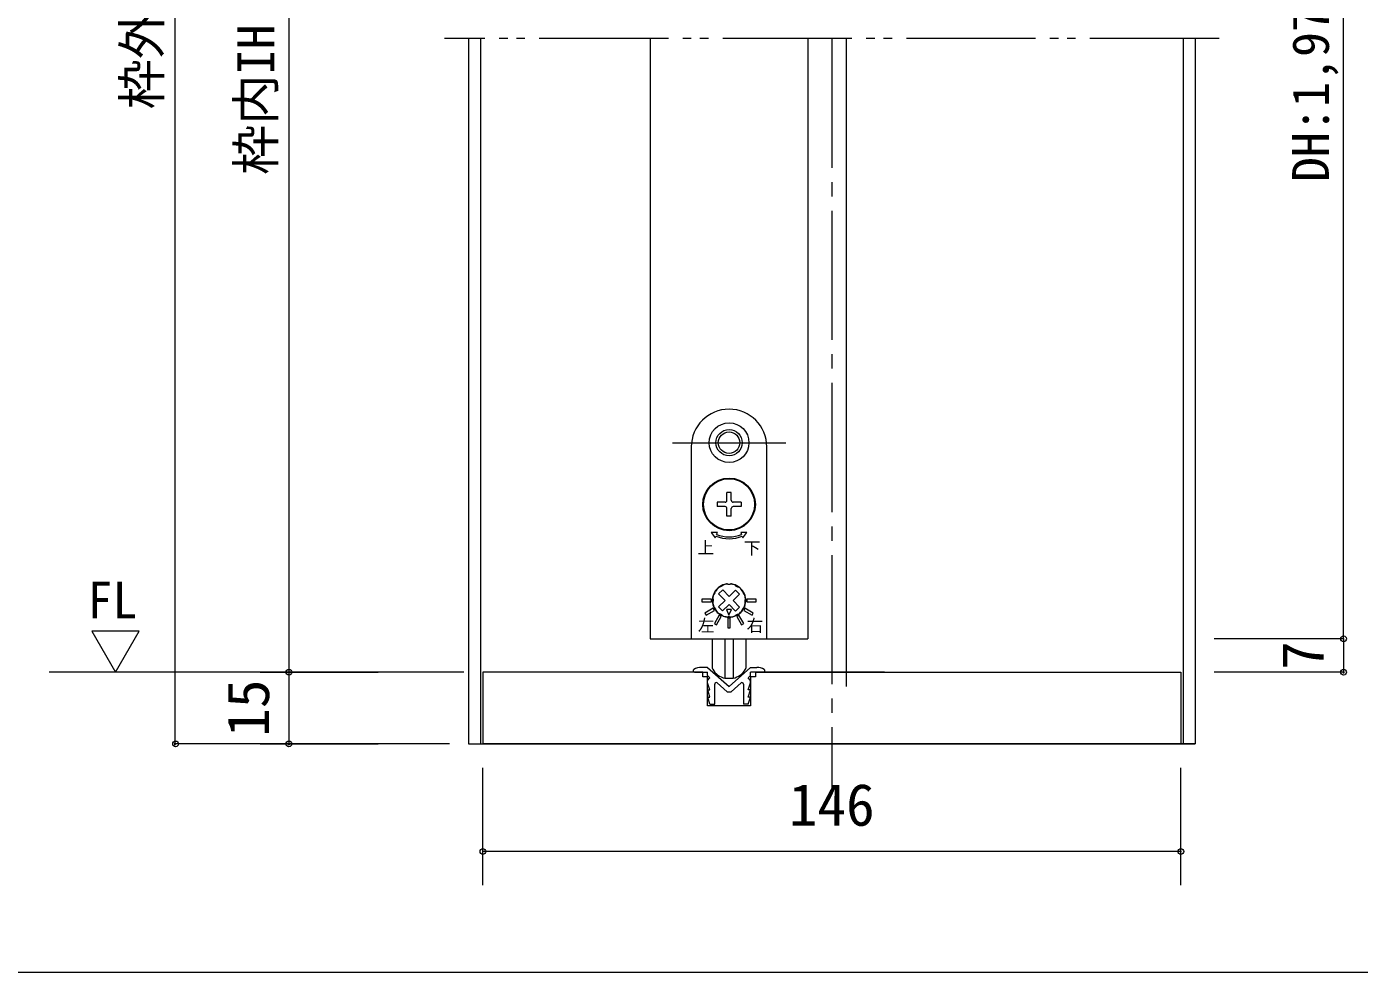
# Model space of a CAD drawing. Units: millimetres on the paper, enlarged 10 times, with parts at other scales. Extents: x -2000 to 2000, y -1385 to 1385.
# Drawn here: x -1354 to -425, y -68 to 592 of the extents above; entities that cross this region are included whole.
import ezdxf
from ezdxf.enums import TextEntityAlignment as Align

# ---------------------------------------------------------------- set-up
doc = ezdxf.new("R2010")
doc.units = ezdxf.units.MM
doc.header["$LTSCALE"] = 10
doc.header["$PDMODE"] = 32
doc.header["$PDSIZE"] = 4
for name, pattern in [('CHAIN2', [12, 9, -1, 1, -1]), ('DOUBLE_CHAIN2', [12.8, 9, -1, 0.6, -0.6, 0.6, -1]), ('USER1', [19.05, 12.7, -6.35])]:
    doc.linetypes.add(name, pattern=pattern)
for name, color, linetype, lineweight in [('1-0_H-SYM', 7, 'Continuous', 20), ('1-2_0', 7, 'Continuous', 20), ('2-0', 7, 'Continuous', 18)]:
    doc.layers.add(name, color=color, linetype=linetype, lineweight=lineweight)
doc.styles.add('ＭＳ ゴシック', font='')
doc.styles.get('ＭＳ ゴシック').set_extended_font_data('MS Gothic')

msp = doc.modelspace()

# ---------------------------------------------------------------- linework, layer by layer
at = {"layer": '1-0_H-SYM'}
msp.add_line((380, -67.5), (-1950, -67.5), dxfattribs=at)
msp.add_lwpolyline([(380, -67.5), (-1950, -67.5), (-1950, 1335)], dxfattribs=at)
at = {"layer": '1-2_0'}
msp.add_lwpolyline([(380, -67.5), (-1950, -67.5), (-1950, 1335)], dxfattribs=at)
at = {"layer": '2-0', "color": 4, "lineweight": 9}
for p, q in [((-1250.73, 1075.53), (-1250.73, 91.71)), ((-1171.22, 955.53), (-1171.22, 141.71)), ((-435.84, 165.05), (-435.84, 928.87)), ((-435.84, 165.05), (-525.98, 165.05)), ((-435.84, 165.05), (-435.84, 141.71)), ((-1049.32, 141.71), (-1338.34, 141.71)), ((-1191.22, 141.71), (-1109.06, 141.71)), ((-1171.22, 141.71), (-1171.22, 91.71)), ((-436.36, 141.71), (-525.98, 141.71)), ((-1059.32, 91.71), (-1250.21, 91.71)), ((-1191.22, 91.71), (-1109.06, 91.71))]:
    msp.add_line(p, q, dxfattribs=at)
at = {"layer": '2-0', "linetype": 'DOUBLE_CHAIN2', "lineweight": 20}
msp.add_line((-522.65, 583.38), (-1062.65, 583.38), dxfattribs=at)
at = {"layer": '2-0', "lineweight": 20}
for p, q in [((-1037.65, 583.38), (-1037.65, 91.71)), ((-919.32, 583.38), (-919.32, 165.05)), ((-809.32, 583.38), (-809.32, 165.05)), ((-782.65, 583.38), (-782.65, 131.71)), ((-547.65, 583.38), (-547.65, 91.71)), ((-539.32, 583.38), (-539.32, 91.71)), ((-919.32, 165.05), (-809.32, 165.05)), ((-882.65, 141.71), (-1035.98, 141.71)), ((-1035.98, 141.71), (-1035.98, 91.71)), ((-888.32, 141.71), (-879.32, 141.71)), ((-879.32, 145.05), (-883.6, 145.05)), ((-879.32, 145.05), (-864.32, 131.71)), ((-879.32, 139.38), (-879.32, 141.71)), ((-864.32, 131.71), (-849.32, 145.05)), ((-849.32, 145.05), (-845.03, 145.05)), ((-840.32, 141.71), (-849.32, 141.71)), ((-849.32, 139.38), (-849.32, 141.71)), ((-845.98, 141.71), (-549.32, 141.71)), ((-549.32, 141.71), (-549.32, 91.71)), ((-877.65, 137.71), (-879.32, 139.38)), ((-879.32, 136.05), (-877.65, 137.71)), ((-879.32, 134.38), (-879.32, 136.05)), ((-877.65, 129.38), (-879.32, 134.38)), ((-874.32, 119.38), (-874.32, 133.47)), ((-855.98, 134.22), (-862.92, 128.05)), ((-854.32, 133.47), (-854.32, 119.38)), ((-850.98, 137.71), (-849.32, 139.38)), ((-849.32, 136.05), (-850.98, 137.71)), ((-850.98, 129.38), (-849.32, 134.38)), ((-849.32, 134.38), (-849.32, 136.05)), ((-879.15, 129.38), (-877.65, 129.38)), ((-877.65, 124.38), (-879.15, 129.38)), ((-879.15, 124.38), (-877.65, 124.38)), ((-877.65, 119.38), (-879.15, 124.38)), ((-849.48, 129.38), (-850.98, 129.38)), ((-850.98, 124.38), (-849.48, 129.38)), ((-849.48, 124.38), (-850.98, 124.38)), ((-850.98, 119.38), (-849.48, 124.38)), ((-877.65, 119.38), (-874.32, 119.38)), ((-850.98, 119.38), (-854.32, 119.38)), ((-539.32, 91.71), (-1035.98, 91.71)), ((-1035.98, -6.62), (-1035.98, 75.05)), ((-549.32, -6.62), (-549.32, 75.05)), ((-549.32, 16.71), (-1035.98, 16.71))]:
    msp.add_line(p, q, dxfattribs=at)
at = {"layer": '2-0', "color": 4, "linetype": 'CHAIN2', "lineweight": 9}
msp.add_line((-792.65, 583.38), (-792.65, 58.38), dxfattribs=at)
at = {"layer": '2-0', "color": 2, "linetype": 'USER1'}
msp.add_line((-903.82, 301.71), (-824.82, 301.71), dxfattribs=at)
at = {"layer": '2-0'}
for p, q in [((-890.65, 298.71), (-890.65, 165.05)), ((-837.98, 165.05), (-837.98, 298.71)), ((-862.82, 267.05), (-865.82, 267.05)), ((-865.82, 261.55), (-865.82, 267.05)), ((-862.82, 261.55), (-862.82, 267.05)), ((-855.98, 260.21), (-861.48, 260.21)), ((-855.98, 260.21), (-855.98, 257.21)), ((-867.15, 257.21), (-872.65, 257.21)), ((-865.82, 250.38), (-865.82, 255.88)), ((-862.82, 250.38), (-862.82, 255.88)), ((-855.98, 257.21), (-861.48, 257.21)), ((-862.82, 250.38), (-865.82, 250.38)), ((-867.14, 191.75), (-871.57, 196.28)), ((-864.28, 194.54), (-859.75, 198.96)), ((-871.68, 187.32), (-867.14, 191.75)), ((-868.88, 184.46), (-871.68, 187.32)), ((-868.88, 184.46), (-864.35, 188.88)), ((-859.93, 184.35), (-864.35, 188.88)), ((-857.06, 187.15), (-859.93, 184.35)), ((-890.65, 165.05), (-837.98, 165.05)), ((-875.98, 144.6), (-875.98, 165.05)), ((-867.23, 165.05), (-867.23, 137.53)), ((-861.4, 165.05), (-861.4, 137.53)), ((-852.65, 165.05), (-852.65, 144.6)), ((-867.23, 137.53), (-861.4, 137.53))]:
    msp.add_line(p, q, dxfattribs=at)
at = {"layer": '2-0', "lineweight": 20}
for points in [[(-1045.98, 583.38), (-1045.98, 91.71), (-539.32, 91.71)], [(-849.32, 118.38), (-879.32, 118.38), (-879.32, 138.38), (-882.65, 138.38), (-882.65, 141.71)], [(-755.98, 141.71), (-845.98, 141.71), (-845.98, 138.38), (-849.32, 138.38), (-849.32, 118.38)], [(-872.65, 134.22), (-865.71, 128.05), (-862.92, 128.05)]]:
    msp.add_lwpolyline(points, dxfattribs=at)
at = {"layer": '2-0'}
for points in [[(-867.15, 260.21), (-872.65, 260.21), (-872.65, 257.21)], [(-872.99, 237.77), (-872.48, 239), (-876.81, 239.01), (-874.01, 235.31), (-873.5, 236.54)], [(-855.13, 236.54), (-854.62, 235.31), (-851.82, 239.01), (-856.15, 239), (-855.64, 237.77)], [(-864.28, 194.54), (-868.71, 199.07), (-871.57, 196.28)], [(-857.06, 187.15), (-861.49, 191.68), (-856.96, 196.1), (-859.75, 198.96)]]:
    msp.add_lwpolyline(points, dxfattribs=at)
for points in [[(-883.32, 190.88), (-876.65, 190.88), (-876.65, 192.55), (-883.32, 192.55)], [(-880.35, 181.49), (-874.58, 184.82), (-875.41, 186.27), (-881.19, 182.93)], [(-847.45, 182.93), (-853.22, 186.27), (-854.05, 184.82), (-848.28, 181.49)], [(-845.32, 192.55), (-851.98, 192.55), (-851.98, 190.88), (-845.32, 190.88)], [(-873.09, 174.84), (-869.76, 180.62), (-871.2, 181.45), (-874.54, 175.68)], [(-864.44, 181.38), (-862.73, 185.36), (-866.06, 185.4)], [(-863.48, 179.38), (-865.15, 179.38), (-865.15, 172.71), (-863.48, 172.71)], [(-854.09, 175.68), (-857.43, 181.45), (-858.87, 180.62), (-855.54, 174.84)]]:
    msp.add_lwpolyline(points, close=True, dxfattribs=at)
at = {"layer": '2-0', "color": 4, "lineweight": 9}
msp.add_lwpolyline([(-1292.04, 141.71), (-1275.55, 170.4), (-1308.74, 170.4)], close=True, dxfattribs=at)
at = {"layer": '2-0'}
for centre, radius in [((-864.32, 301.71), 13.83), ((-864.32, 301.71), 9.17), ((-864.32, 301.71), 7.5), ((-864.32, 258.71), 18.33), ((-864.32, 258.71), 17.83)]:
    msp.add_circle(centre, radius, dxfattribs=at)
for centre, radius, start, end in [((-864.32, 298.71), 26.33, 0, 180), ((-867.15, 261.55), 1.33, 270, 360), ((-861.48, 261.55), 1.33, 180, 270), ((-867.15, 255.88), 1.33, 360, 90), ((-861.48, 255.88), 1.33, 90, 180), ((-864.32, 258.71), 24, 247.5, 292.5), ((-864.32, 258.71), 22.67, 247.5, 292.5), ((-864.32, 191.71), 11.67, 98.90298, 201.09702), ((-864.32, 191.71), 11.5, 160.42431, 168.17431), ((-872.01, 194.45), 3.33, 129.87866, 160.42431), ((-864.32, 191.71), 11.17, 146.90028, 151.69834), ((-870.4, 197.16), 3.33, 138.17431, 168.71996), ((-864.32, 191.71), 11.5, 130.42431, 138.17431), ((-869.61, 197.93), 3.33, 99.87866, 130.42431), ((-864.32, 191.71), 11.17, 116.90028, 121.69834), ((-866.86, 199.47), 3.33, 108.17431, 138.71996), ((-864.32, 191.71), 11.5, 100.42431, 108.17431), ((-865.79, 199.75), 3.33, 69.87866, 100.42431), ((-865.76, 200.93), 2.33, 72.61143, 98.90298), ((-864.32, 205.55), 2.5, 252.61143, 287.38857), ((-864.32, 191.71), 11.17, 86.90028, 91.69834), ((-862.64, 199.71), 3.33, 78.17431, 108.71996), ((-862.87, 200.93), 2.33, 81.09702, 107.38857), ((-864.32, 191.71), 11.67, 338.90298, 81.09702), ((-864.32, 191.71), 11.5, 70.42431, 78.17431), ((-861.58, 199.41), 3.33, 39.87866, 70.42431), ((-864.32, 191.71), 11.17, 56.90028, 61.69834), ((-858.87, 197.8), 3.33, 48.17431, 78.71996), ((-864.32, 191.71), 11.5, 40.42431, 48.17431), ((-858.1, 197.01), 3.33, 9.87866, 40.42431), ((-864.32, 191.71), 11.17, 26.90028, 31.69834), ((-856.56, 194.26), 3.33, 18.17431, 48.71996), ((-864.32, 191.71), 11.5, 10.42431, 18.17431), ((-872.35, 190.24), 3.33, 159.87866, 190.42431), ((-872.31, 193.39), 3.33, 168.17431, 198.71996), ((-864.32, 191.71), 11.5, 190.42431, 198.17431), ((-864.32, 191.71), 11.17, 176.90028, 181.69834), ((-872.08, 189.17), 3.33, 198.17431, 228.71996), ((-873.02, 188.35), 2.33, 201.09702, 227.38857), ((-876.3, 184.8), 2.5, 12.61143, 47.38857), ((-864.32, 191.71), 11.17, 206.90028, 211.69834), ((-864.32, 191.71), 11.17, 326.90028, 331.69834), ((-852.34, 184.8), 2.5, 132.61143, 167.38857), ((-856.62, 188.98), 3.33, 309.87866, 340.42431), ((-855.61, 188.35), 2.33, 312.61143, 338.90298), ((-864.32, 191.71), 11.5, 340.42431, 348.17431), ((-864.32, 191.71), 11.17, 356.90028, 1.69834), ((-856.32, 190.04), 3.33, 348.17431, 18.71996), ((-856.28, 193.19), 3.33, 339.87866, 10.42431), ((-871.58, 185.85), 2.33, 192.61143, 218.90298), ((-870.53, 186.42), 3.33, 189.87866, 220.42431), ((-864.32, 191.71), 11.67, 218.90298, 321.09702), ((-864.32, 191.71), 11.5, 220.42431, 228.17431), ((-869.76, 185.63), 3.33, 228.17431, 258.71996), ((-864.32, 191.71), 11.17, 236.90028, 241.69834), ((-867.05, 184.02), 3.33, 219.87866, 250.42431), ((-864.32, 191.71), 11.5, 250.42431, 258.17431), ((-865.99, 183.72), 3.33, 258.17431, 288.71996), ((-864.32, 191.71), 11.17, 266.90028, 271.69834), ((-862.84, 183.68), 3.33, 249.87866, 280.42431), ((-864.32, 191.71), 11.5, 280.42431, 288.17431), ((-861.77, 183.95), 3.33, 288.17431, 318.71996), ((-864.32, 191.71), 11.17, 296.90028, 301.69834), ((-859.02, 185.5), 3.33, 279.87866, 310.42431), ((-864.32, 191.71), 11.5, 310.42431, 318.17431), ((-858.23, 186.27), 3.33, 318.17431, 348.71996), ((-857.05, 185.85), 2.33, 321.09702, 347.38857), ((-874.32, 144.6), 1.67, 180, 210.56067), ((-864.27, 150.53), 13.33, 210.56067, 257.16143), ((-864.36, 150.53), 13.33, 282.83857, 329.43933), ((-854.32, 144.6), 1.67, 329.43933, 360)]:
    msp.add_arc(centre, radius, start, end, dxfattribs=at)
at = {"layer": '2-0', "lineweight": 20}
for centre, radius, start, end in [((-888.32, 142.71), 1, 121.58633, 270), ((-883.6, 135.05), 10, 90, 121.58633), ((-845.03, 135.05), 10, 58.41365, 90), ((-840.32, 142.71), 1, 270, 58.41365), ((-873.32, 133.47), 1, 48.36646, 180), ((-855.32, 133.47), 1, 0, 131.63353)]:
    msp.add_arc(centre, radius, start, end, dxfattribs=at)
at = {"layer": '2-0', "color": 4, "lineweight": 9}
for centre, start, end in [((-435.84, 141.71), 90, 270), ((-435.84, 141.71), 90, 270), ((-435.84, 141.71), 270, 90), ((-435.84, 141.71), 270, 90), ((-1250.73, 91.71), 90, 270), ((-1250.73, 91.71), 270, 90), ((-1171.22, 91.71), 90, 270), ((-1171.22, 91.71), 270, 90)]:
    msp.add_arc(centre, 0.521, start, end, dxfattribs=at)
at = {"layer": '2-0', "color": 4}
for p in [(-435.84, 165.05), (-1171.22, 141.71), (-435.84, 141.71), (-1250.21, 91.71), (-1171.22, 91.71)]:
    msp.add_point(p, dxfattribs=at)
at = {"layer": '2-0'}
for p in [(-1035.98, 16.71), (-549.32, 16.71)]:
    msp.add_point(p, dxfattribs=at)

# ---------------------------------------------------------------- texts
at = {"layer": '2-0', "style": 'ＭＳ ゴシック'}
for s, height, p in [('枠外H:2,036', 25.66, (-1253.23, 534.05)), ('枠内IH:1,985', 25.66, (-1173.72, 488.38)), ('DH:1,970', 25.66, (-438.35, 483.29)), ('7', 29.33, (-440.84, 143.38)), ('15', 29.33, (-1176.22, 96.71))]:
    msp.add_text(s, height=height, rotation=90, dxfattribs=at).set_placement(p, align=Align.BOTTOM_LEFT)
for s, height, p in [('上', 8.55, (-886.39, 221.65)), ('下', 8.55, (-854.07, 221.4)), ('FL', 25.66, (-1311.7, 171.51)), ('左', 8.55, (-886.08, 167.47)), ('右', 8.55, (-852.1, 167.39)), ('146', 29.33, (-822.65, 25.88))]:
    msp.add_text(s, height=height, dxfattribs=at).set_placement(p, align=Align.BOTTOM_LEFT)

doc.saveas('drawing.dxf')
